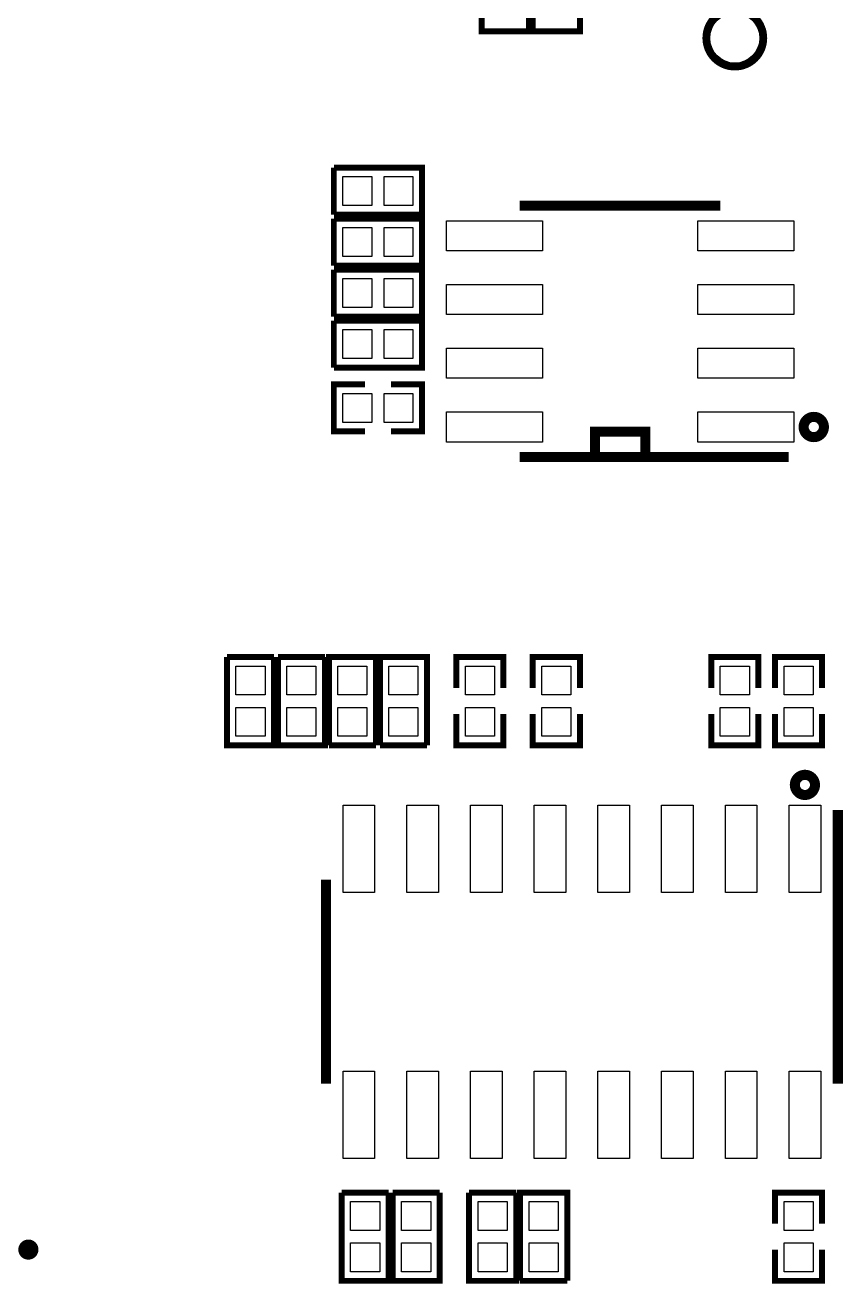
# Model space of a CAD drawing. Extents: x 0 to 145, y 0 to 99.
# Drawn here: x 92.79 to 109.09, y 39.45 to 64.52 of the extents above; entities that cross this region are included whole.
import ezdxf

# ---------------------------------------------------------------- set-up
doc = ezdxf.new("R2010")
doc.units = 0
doc.header["$MEASUREMENT"] = 0
doc.layers.add('SILKSCREEN_TOP', color=7, linetype='CONTINUOUS')
doc.layers.add('SOLDERMASK_TOP', color=94, linetype='CONTINUOUS')

msp = doc.modelspace()

# ---------------------------------------------------------------- linework, layer by layer
at = {"layer": 'SILKSCREEN_TOP'}
for points, const_width in [([(103.8479, 66.15684), (103.8479, 64.39916), (102.9081, 64.39916), (102.9081, 66.15684)], 0.11938), ([(101.8921, 65.01892), (101.8921, 64.39916), (102.8319, 64.39916), (102.8319, 65.01892)], 0.11938), ([(98.94316, 61.6839), (98.94316, 60.7441)], 0.11938), ([(98.94316, 61.6839), (100.70084, 61.6839), (100.70084, 60.7441), (98.94316, 60.7441)], 0.11938), ([(106.64698, 60.92444), (102.64902, 60.92444)], 0.20066), ([(98.94316, 60.6679), (98.94316, 59.7281)], 0.11938), ([(98.94316, 60.6679), (100.70084, 60.6679), (100.70084, 59.7281), (98.94316, 59.7281)], 0.11938), ([(98.94316, 59.6519), (98.94316, 58.7121)], 0.11938), ([(98.94316, 59.6519), (100.70084, 59.6519), (100.70084, 58.7121), (98.94316, 58.7121)], 0.11938), ([(98.94316, 58.6359), (98.94316, 57.6961)], 0.11938), ([(98.94316, 58.6359), (100.70084, 58.6359), (100.70084, 57.6961), (98.94316, 57.6961)], 0.11938), ([(99.56292, 57.3659), (98.94316, 57.3659), (98.94316, 56.4261), (99.56292, 56.4261)], 0.11938), ([(100.08108, 57.3659), (100.70084, 57.3659), (100.70084, 56.4261), (100.08108, 56.4261)], 0.11938), ([(104.14762, 55.92064), (104.14762, 56.42102), (105.14838, 56.42102), (105.14838, 55.92064)], 0.20066), ([(108.00842, 55.91556), (102.64902, 55.91556)], 0.20066), ([(97.7519, 51.93284), (96.8121, 51.93284)], 0.11938), ([(97.7519, 51.93284), (97.7519, 50.17516), (96.8121, 50.17516), (96.8121, 51.93284)], 0.11938), ([(98.7679, 51.93284), (97.8281, 51.93284)], 0.11938), ([(98.7679, 51.93284), (98.7679, 50.17516), (97.8281, 50.17516), (97.8281, 51.93284)], 0.11938), ([(98.8441, 50.17516), (98.8441, 51.93284), (99.7839, 51.93284), (99.7839, 50.17516)], 0.11938), ([(99.8601, 50.17516), (99.8601, 51.93284), (100.7999, 51.93284), (100.7999, 50.17516)], 0.11938), ([(102.3239, 51.31308), (102.3239, 51.93284), (101.3841, 51.93284), (101.3841, 51.31308)], 0.11938), ([(102.9081, 51.31308), (102.9081, 51.93284), (103.8479, 51.93284), (103.8479, 51.31308)], 0.11938), ([(107.4039, 51.31308), (107.4039, 51.93284), (106.4641, 51.93284), (106.4641, 51.31308)], 0.11938), ([(108.6739, 51.31308), (108.6739, 51.93284), (107.7341, 51.93284), (107.7341, 51.31308)], 0.11938), ([(102.3239, 50.79492), (102.3239, 50.17516), (101.3841, 50.17516), (101.3841, 50.79492)], 0.11938), ([(102.9081, 50.79492), (102.9081, 50.17516), (103.8479, 50.17516), (103.8479, 50.79492)], 0.11938), ([(107.4039, 50.79492), (107.4039, 50.17516), (106.4641, 50.17516), (106.4641, 50.79492)], 0.11938), ([(108.6739, 50.79492), (108.6739, 50.17516), (107.7341, 50.17516), (107.7341, 50.79492)], 0.11938), ([(98.8441, 50.17516), (99.7839, 50.17516)], 0.11938), ([(99.8601, 50.17516), (100.7999, 50.17516)], 0.11938), ([(108.98632, 48.88484), (108.98632, 43.43654)], 0.20066), ([(98.78568, 47.49546), (98.78568, 43.43654)], 0.20066), ([(100.0379, 41.26484), (99.0981, 41.26484)], 0.11938), ([(100.0379, 41.26484), (100.0379, 39.50716), (99.0981, 39.50716), (99.0981, 41.26484)], 0.11938), ([(101.0539, 41.26484), (100.1141, 41.26484)], 0.11938), ([(101.0539, 41.26484), (101.0539, 39.50716), (100.1141, 39.50716), (100.1141, 41.26484)], 0.11938), ([(102.5779, 41.26484), (101.6381, 41.26484)], 0.11938), ([(102.5779, 41.26484), (102.5779, 39.50716), (101.6381, 39.50716), (101.6381, 41.26484)], 0.11938), ([(102.6541, 39.50716), (102.6541, 41.26484), (103.5939, 41.26484), (103.5939, 39.50716)], 0.11938), ([(107.7341, 40.64508), (107.7341, 41.26484), (108.6739, 41.26484), (108.6739, 40.64508)], 0.11938), ([(107.7341, 40.12692), (107.7341, 39.50716), (108.6739, 39.50716), (108.6739, 40.12692)], 0.11938), ([(102.6541, 39.50716), (103.5939, 39.50716)], 0.11938)]:
    msp.add_lwpolyline(points, dxfattribs=dict(at, const_width=const_width))
for points, const_width in [([(107.50296, 64.262, 1), (106.36504, 64.262, 1), (107.50296, 64.262)], 0.1524), ([(108.70946, 56.515, 1), (108.3056, 56.515, 1), (108.70946, 56.515)], 0.20066), ([(108.53166, 49.38522, 0.997561), (108.13034, 49.38776, 1.002445), (108.53166, 49.38522)], 0.20066), ([(92.95638, 40.12946, 1), (92.75572, 40.12946, 1), (92.95638, 40.12946)], 0.20066)]:
    msp.add_lwpolyline(points, format="xyb", dxfattribs=dict(at, const_width=const_width))
at = {"layer": 'SOLDERMASK_TOP'}
for points in [[(99.69754, 61.50356), (99.69754, 60.92444), (99.1235, 60.92444), (99.1235, 61.50356)], [(99.94646, 60.92444), (99.94646, 61.50356), (100.5205, 61.50356), (100.5205, 60.92444)], [(99.69754, 60.48756), (99.69754, 59.90844), (99.1235, 59.90844), (99.1235, 60.48756)], [(99.94646, 59.90844), (99.94646, 60.48756), (100.5205, 60.48756), (100.5205, 59.90844)], [(103.0986, 60.62472), (103.0986, 60.02528), (101.18852, 60.02528), (101.18852, 60.62472)], [(108.10748, 60.62472), (108.10748, 60.02528), (106.1974, 60.02528), (106.1974, 60.62472)], [(99.69754, 59.47156), (99.69754, 58.89244), (99.1235, 58.89244), (99.1235, 59.47156)], [(99.94646, 58.89244), (99.94646, 59.47156), (100.5205, 59.47156), (100.5205, 58.89244)], [(103.0986, 59.35472), (103.0986, 58.75528), (101.18852, 58.75528), (101.18852, 59.35472)], [(108.10748, 59.35472), (108.10748, 58.75528), (106.1974, 58.75528), (106.1974, 59.35472)], [(99.69754, 58.45556), (99.69754, 57.87644), (99.1235, 57.87644), (99.1235, 58.45556)], [(99.94646, 57.87644), (99.94646, 58.45556), (100.5205, 58.45556), (100.5205, 57.87644)], [(103.0986, 58.08472), (103.0986, 57.48528), (101.18852, 57.48528), (101.18852, 58.08472)], [(108.10748, 58.08472), (108.10748, 57.48528), (106.1974, 57.48528), (106.1974, 58.08472)], [(99.69754, 57.18556), (99.69754, 56.60644), (99.1235, 56.60644), (99.1235, 57.18556)], [(99.94646, 56.60644), (99.94646, 57.18556), (100.5205, 57.18556), (100.5205, 56.60644)], [(103.0986, 56.81472), (103.0986, 56.21528), (101.18852, 56.21528), (101.18852, 56.81472)], [(108.10748, 56.81472), (108.10748, 56.21528), (106.1974, 56.21528), (106.1974, 56.81472)], [(97.57156, 51.17846), (96.99244, 51.17846), (96.99244, 51.7525), (97.57156, 51.7525)], [(98.58756, 51.17846), (98.00844, 51.17846), (98.00844, 51.7525), (98.58756, 51.7525)], [(99.60356, 51.17846), (99.02444, 51.17846), (99.02444, 51.7525), (99.60356, 51.7525)], [(100.61956, 51.17846), (100.04044, 51.17846), (100.04044, 51.7525), (100.61956, 51.7525)], [(102.14356, 51.17846), (101.56444, 51.17846), (101.56444, 51.7525), (102.14356, 51.7525)], [(103.66756, 51.17846), (103.08844, 51.17846), (103.08844, 51.7525), (103.66756, 51.7525)], [(107.22356, 51.17846), (106.64444, 51.17846), (106.64444, 51.7525), (107.22356, 51.7525)], [(108.49356, 51.17846), (107.91444, 51.17846), (107.91444, 51.7525), (108.49356, 51.7525)], [(96.99244, 50.92954), (97.57156, 50.92954), (97.57156, 50.3555), (96.99244, 50.3555)], [(98.00844, 50.92954), (98.58756, 50.92954), (98.58756, 50.3555), (98.00844, 50.3555)], [(99.02444, 50.92954), (99.60356, 50.92954), (99.60356, 50.3555), (99.02444, 50.3555)], [(100.04044, 50.92954), (100.61956, 50.92954), (100.61956, 50.3555), (100.04044, 50.3555)], [(101.56444, 50.92954), (102.14356, 50.92954), (102.14356, 50.3555), (101.56444, 50.3555)], [(103.08844, 50.92954), (103.66756, 50.92954), (103.66756, 50.3555), (103.08844, 50.3555)], [(106.64444, 50.92954), (107.22356, 50.92954), (107.22356, 50.3555), (106.64444, 50.3555)], [(107.91444, 50.92954), (108.49356, 50.92954), (108.49356, 50.3555), (107.91444, 50.3555)], [(99.12604, 48.98517), (99.75596, 48.98517), (99.75596, 47.24527), (99.12604, 47.24527)], [(100.39604, 48.98517), (101.02596, 48.98517), (101.02596, 47.24527), (100.39604, 47.24527)], [(101.66604, 48.98517), (102.29596, 48.98517), (102.29596, 47.24527), (101.66604, 47.24527)], [(102.93604, 48.98517), (103.56596, 48.98517), (103.56596, 47.24527), (102.93604, 47.24527)], [(104.20604, 48.98517), (104.83596, 48.98517), (104.83596, 47.24527), (104.20604, 47.24527)], [(105.47604, 48.98517), (106.10596, 48.98517), (106.10596, 47.24527), (105.47604, 47.24527)], [(106.74604, 48.98517), (107.37596, 48.98517), (107.37596, 47.24527), (106.74604, 47.24527)], [(108.01604, 48.98517), (108.64596, 48.98517), (108.64596, 47.24527), (108.01604, 47.24527)], [(99.12604, 43.68673), (99.75596, 43.68673), (99.75596, 41.94683), (99.12604, 41.94683)], [(100.39604, 43.68673), (101.02596, 43.68673), (101.02596, 41.94683), (100.39604, 41.94683)], [(101.66604, 43.68673), (102.29596, 43.68673), (102.29596, 41.94683), (101.66604, 41.94683)], [(102.93604, 43.68673), (103.56596, 43.68673), (103.56596, 41.94683), (102.93604, 41.94683)], [(104.20604, 43.68673), (104.83596, 43.68673), (104.83596, 41.94683), (104.20604, 41.94683)], [(105.47604, 43.68673), (106.10596, 43.68673), (106.10596, 41.94683), (105.47604, 41.94683)], [(106.74604, 43.68673), (107.37596, 43.68673), (107.37596, 41.94683), (106.74604, 41.94683)], [(108.01604, 43.68673), (108.64596, 43.68673), (108.64596, 41.94683), (108.01604, 41.94683)], [(99.85756, 40.51046), (99.27844, 40.51046), (99.27844, 41.0845), (99.85756, 41.0845)], [(100.87356, 40.51046), (100.29444, 40.51046), (100.29444, 41.0845), (100.87356, 41.0845)], [(102.39756, 40.51046), (101.81844, 40.51046), (101.81844, 41.0845), (102.39756, 41.0845)], [(103.41356, 40.51046), (102.83444, 40.51046), (102.83444, 41.0845), (103.41356, 41.0845)], [(108.49356, 40.51046), (107.91444, 40.51046), (107.91444, 41.0845), (108.49356, 41.0845)], [(99.27844, 40.26154), (99.85756, 40.26154), (99.85756, 39.6875), (99.27844, 39.6875)], [(100.29444, 40.26154), (100.87356, 40.26154), (100.87356, 39.6875), (100.29444, 39.6875)], [(101.81844, 40.26154), (102.39756, 40.26154), (102.39756, 39.6875), (101.81844, 39.6875)], [(102.83444, 40.26154), (103.41356, 40.26154), (103.41356, 39.6875), (102.83444, 39.6875)], [(107.91444, 40.26154), (108.49356, 40.26154), (108.49356, 39.6875), (107.91444, 39.6875)]]:
    msp.add_lwpolyline(points, close=True, dxfattribs=at)
msp.add_circle((106.934, 64.262), 0.50038, dxfattribs=at)

doc.saveas('drawing.dxf')
